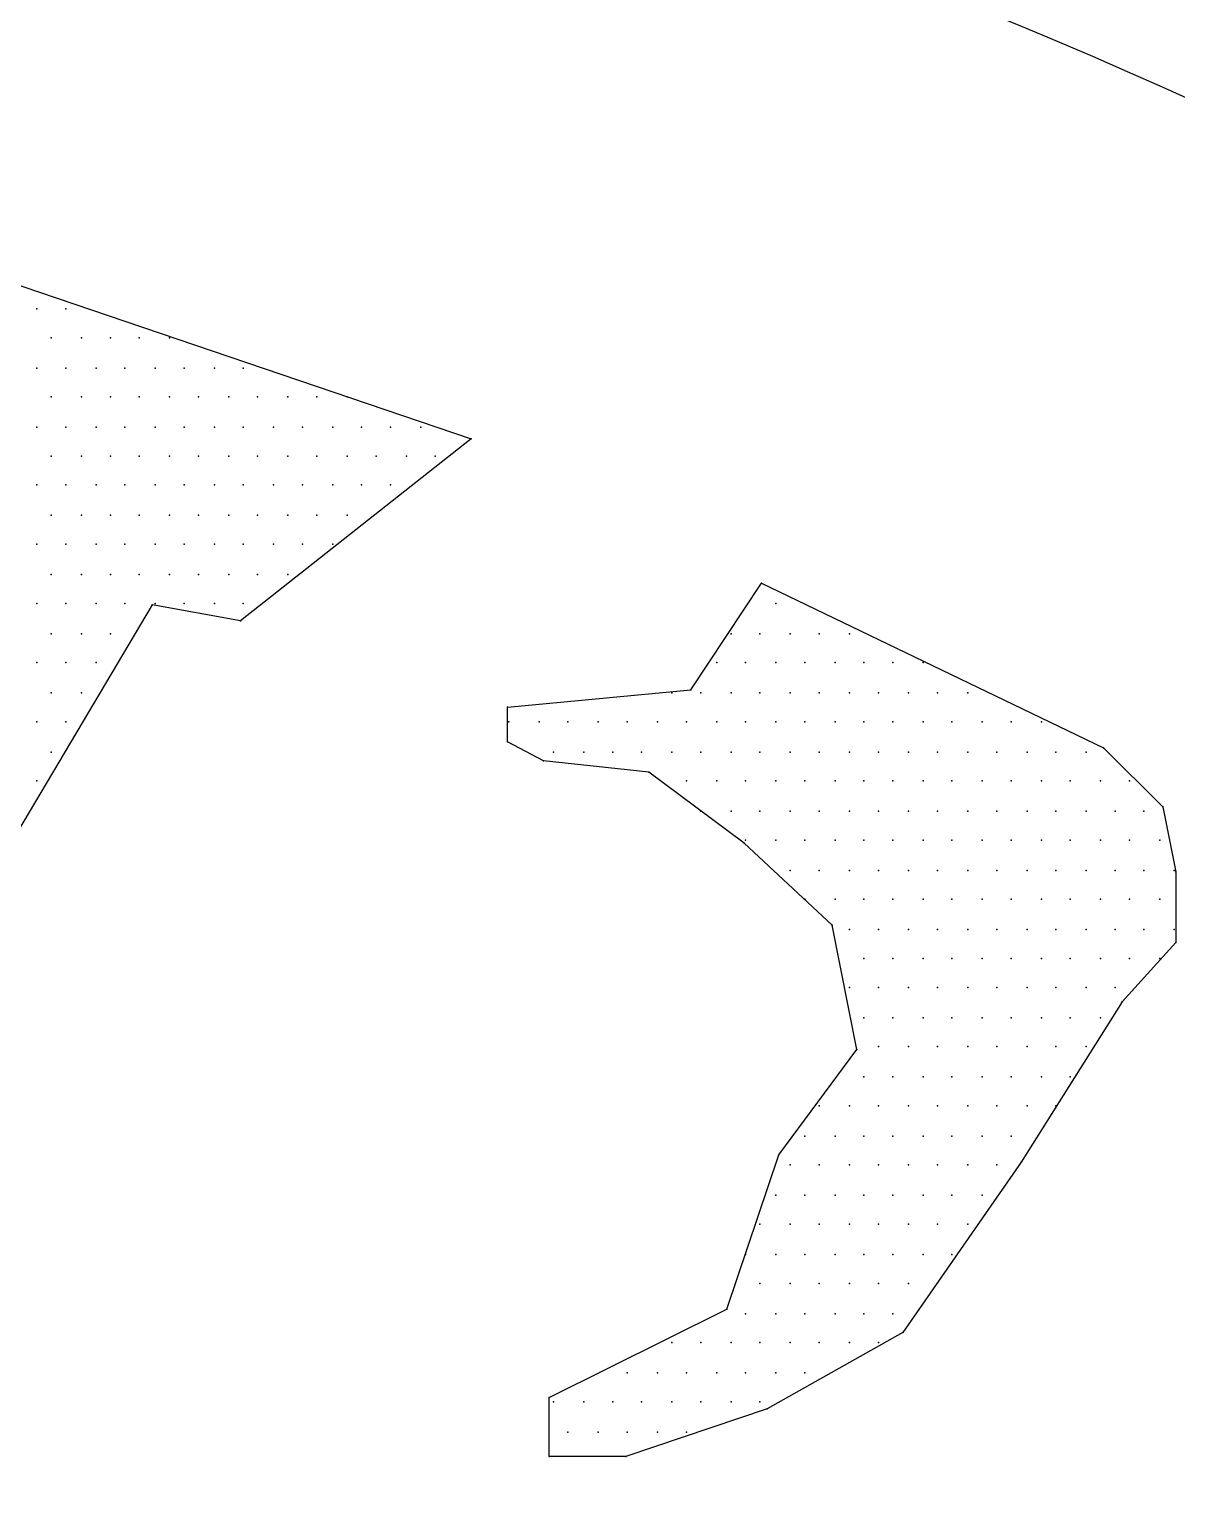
# Model space of a CAD drawing. Extents: x 180421 to 181317, y 668879 to 669680.
# Drawn here: x 180618.81 to 180623, y 669623.43 to 669628.84 of the extents above; entities that cross this region are included whole.
import ezdxf

# ---------------------------------------------------------------- set-up
doc = ezdxf.new("R2010")
doc.units = 0
doc.header["$LTSCALE"] = 2.5
doc.header["$MEASUREMENT"] = 0
doc.layers.add('KOTERET', color=1, linetype='CONTINUOUS')

msp = doc.modelspace()

# ---------------------------------------------------------------- linework, layer by layer
at = {"layer": 'KOTERET', "color": 1, "linetype": 'Continuous'}
for points in [[(180622.0816, 669630.2263, 0.06433), (180609.3401, 669633.7416, 0.055067), (180598.0185, 669634.0794, 0.081051), (180584.6436, 669631.3295, 0.05642), (180576.1722, 669626.9486, 0.170965), (180569.6589, 669619.3533, 0.076819), (180568.6666, 669614.8616, 0.118306), (180570.2554, 669608.0158, 0.129737), (180575.3329, 669602.2468, 0.070189), (180585.2717, 669597.0109, 0.047922), (180592.7245, 669595.116, 0.049022), (180603.3916, 669594.3507, 0.072792), (180618.9939, 669597.0531, 0.1248), (180629.2441, 669602.6585, 0.103709), (180634.8759, 669610.6232, 0.036886), (180635.2876, 669612.3703, 0.106536), (180635.0026, 669617.4954, 0.106243), (180629.9355, 669625.2332, 0.106919), (180622.0816, 669630.2263)], [(180592.9145, 669596.2614, 0.049045), (180603.36, 669595.5119, 0.072972), (180618.6666, 669598.1721, 0.125195), (180628.4524, 669603.5083, 0.103069), (180633.7886, 669611.0297, 0.035565), (180634.1422, 669612.5551, 0.105225), (180633.8994, 669617.1365, 0.105504), (180629.1227, 669624.4098, 0.107235), (180621.6594, 669629.1496, 0.064474), (180609.1765, 669632.591, 0.055181), (180598.0871, 669632.9235, 0.081162), (180585.0606, 669630.2474, 0.05669), (180576.7844, 669625.9616, 0.171614), (180570.7409, 669618.9363, 0.076301), (180569.8278, 669614.8194, 0.117637), (180571.2952, 669608.5384, 0.130118), (180575.998, 669603.2022, 0.070334), (180585.6676, 669598.1034, 0.047983), (180592.9145, 669596.2614)]]:
    msp.add_lwpolyline(points, format="xyb", dxfattribs=at)
at = {"layer": 'KOTERET', "color": 2, "linetype": 'Continuous'}
for points in [[(180618.4027, 669628.0253), (180620.4243, 669627.3392)], [(180618.8355, 669627.8142), (180618.8355, 669627.8142)], [(180618.9411, 669627.8142), (180618.9411, 669627.8142)], [(180618.8883, 669627.7087), (180618.8883, 669627.7087)], [(180618.9992, 669627.7087), (180618.9992, 669627.7087)], [(180619.1047, 669627.7087), (180619.1047, 669627.7087)], [(180619.2103, 669627.7087), (180619.2103, 669627.7087)], [(180619.3211, 669627.7087), (180619.3211, 669627.7087)], [(180618.8355, 669627.5978), (180618.8355, 669627.5978)], [(180618.9411, 669627.5978), (180618.9411, 669627.5978)], [(180619.052, 669627.5978), (180619.052, 669627.5978)], [(180619.1575, 669627.5978), (180619.1575, 669627.5978)], [(180619.2684, 669627.5978), (180619.2684, 669627.5978)], [(180619.3739, 669627.5978), (180619.3739, 669627.5978)], [(180619.4848, 669627.5978), (180619.4848, 669627.5978)], [(180619.5903, 669627.5978), (180619.5903, 669627.5978)], [(180618.8883, 669627.4922), (180618.8883, 669627.4922)], [(180618.9992, 669627.4922), (180618.9992, 669627.4922)], [(180619.1047, 669627.4922), (180619.1047, 669627.4922)], [(180619.2103, 669627.4922), (180619.2103, 669627.4922)], [(180619.3211, 669627.4922), (180619.3211, 669627.4922)], [(180619.4267, 669627.4922), (180619.4267, 669627.4922)], [(180619.5375, 669627.4922), (180619.5375, 669627.4922)], [(180619.6431, 669627.4922), (180619.6431, 669627.4922)], [(180619.7539, 669627.4922), (180619.7539, 669627.4922)], [(180619.8595, 669627.4922), (180619.8595, 669627.4922)], [(180619.9704, 669627.4922), (180619.9704, 669627.4922)], [(180618.8355, 669627.3814), (180618.8355, 669627.3814)], [(180618.9411, 669627.3814), (180618.9411, 669627.3814)], [(180619.052, 669627.3814), (180619.052, 669627.3814)], [(180619.1575, 669627.3814), (180619.1575, 669627.3814)], [(180619.2684, 669627.3814), (180619.2684, 669627.3814)], [(180619.3739, 669627.3814), (180619.3739, 669627.3814)], [(180619.4848, 669627.3814), (180619.4848, 669627.3814)], [(180619.5903, 669627.3814), (180619.5903, 669627.3814)], [(180619.7012, 669627.3814), (180619.7012, 669627.3814)], [(180619.8067, 669627.3814), (180619.8067, 669627.3814)], [(180619.9176, 669627.3814), (180619.9176, 669627.3814)], [(180620.0231, 669627.3814), (180620.0231, 669627.3814)], [(180620.1287, 669627.3814), (180620.1287, 669627.3814)], [(180620.2395, 669627.3814), (180620.2395, 669627.3814)], [(180620.4243, 669627.3392), (180619.5798, 669626.6741)], [(180618.8883, 669627.2758), (180618.8883, 669627.2758)], [(180618.9992, 669627.2758), (180618.9992, 669627.2758)], [(180619.1047, 669627.2758), (180619.1047, 669627.2758)], [(180619.2103, 669627.2758), (180619.2103, 669627.2758)], [(180619.3211, 669627.2758), (180619.3211, 669627.2758)], [(180619.4267, 669627.2758), (180619.4267, 669627.2758)], [(180619.5375, 669627.2758), (180619.5375, 669627.2758)], [(180619.6431, 669627.2758), (180619.6431, 669627.2758)], [(180619.7539, 669627.2758), (180619.7539, 669627.2758)], [(180619.8595, 669627.2758), (180619.8595, 669627.2758)], [(180619.9704, 669627.2758), (180619.9704, 669627.2758)], [(180620.0759, 669627.2758), (180620.0759, 669627.2758)], [(180620.1868, 669627.2758), (180620.1868, 669627.2758)], [(180620.2923, 669627.2758), (180620.2923, 669627.2758)], [(180618.8355, 669627.1703), (180618.8355, 669627.1703)], [(180618.9411, 669627.1703), (180618.9411, 669627.1703)], [(180619.052, 669627.1703), (180619.052, 669627.1703)], [(180619.1575, 669627.1703), (180619.1575, 669627.1703)], [(180619.2684, 669627.1703), (180619.2684, 669627.1703)], [(180619.3739, 669627.1703), (180619.3739, 669627.1703)], [(180619.4848, 669627.1703), (180619.4848, 669627.1703)], [(180619.5903, 669627.1703), (180619.5903, 669627.1703)], [(180619.7012, 669627.1703), (180619.7012, 669627.1703)], [(180619.8067, 669627.1703), (180619.8067, 669627.1703)], [(180619.9176, 669627.1703), (180619.9176, 669627.1703)], [(180620.0231, 669627.1703), (180620.0231, 669627.1703)], [(180620.1287, 669627.1703), (180620.1287, 669627.1703)], [(180618.8883, 669627.0594), (180618.8883, 669627.0594)], [(180618.9992, 669627.0594), (180618.9992, 669627.0594)], [(180619.1047, 669627.0594), (180619.1047, 669627.0594)], [(180619.2103, 669627.0594), (180619.2103, 669627.0594)], [(180619.3211, 669627.0594), (180619.3211, 669627.0594)], [(180619.4267, 669627.0594), (180619.4267, 669627.0594)], [(180619.5375, 669627.0594), (180619.5375, 669627.0594)], [(180619.6431, 669627.0594), (180619.6431, 669627.0594)], [(180619.7539, 669627.0594), (180619.7539, 669627.0594)], [(180619.8595, 669627.0594), (180619.8595, 669627.0594)], [(180619.9704, 669627.0594), (180619.9704, 669627.0594)], [(180618.8355, 669626.9539), (180618.8355, 669626.9539)], [(180618.9411, 669626.9539), (180618.9411, 669626.9539)], [(180619.052, 669626.9539), (180619.052, 669626.9539)], [(180619.1575, 669626.9539), (180619.1575, 669626.9539)], [(180619.2684, 669626.9539), (180619.2684, 669626.9539)], [(180619.3739, 669626.9539), (180619.3739, 669626.9539)], [(180619.4848, 669626.9539), (180619.4848, 669626.9539)], [(180619.5903, 669626.9539), (180619.5903, 669626.9539)], [(180619.7012, 669626.9539), (180619.7012, 669626.9539)], [(180619.8067, 669626.9539), (180619.8067, 669626.9539)], [(180619.9176, 669626.9539), (180619.9176, 669626.9539)], [(180618.8883, 669626.843), (180618.8883, 669626.843)], [(180618.9992, 669626.843), (180618.9992, 669626.843)], [(180619.1047, 669626.843), (180619.1047, 669626.843)], [(180619.2103, 669626.843), (180619.2103, 669626.843)], [(180619.3211, 669626.843), (180619.3211, 669626.843)], [(180619.4267, 669626.843), (180619.4267, 669626.843)], [(180619.5375, 669626.843), (180619.5375, 669626.843)], [(180619.6431, 669626.843), (180619.6431, 669626.843)], [(180619.7539, 669626.843), (180619.7539, 669626.843)], [(180621.2266, 669626.4208), (180621.4852, 669626.8114)], [(180621.4852, 669626.8114), (180622.7361, 669626.2097)], [(180619.2578, 669626.7322), (180618.5083, 669625.4707)], [(180618.8355, 669626.7375), (180618.8355, 669626.7375)], [(180618.9411, 669626.7375), (180618.9411, 669626.7375)], [(180619.052, 669626.7375), (180619.052, 669626.7375)], [(180619.1575, 669626.7375), (180619.1575, 669626.7375)], [(180619.5798, 669626.6741), (180619.2578, 669626.7322)], [(180619.2684, 669626.7375), (180619.2684, 669626.7375)], [(180619.3739, 669626.7375), (180619.3739, 669626.7375)], [(180619.4848, 669626.7375), (180619.4848, 669626.7375)], [(180619.5903, 669626.7375), (180619.5903, 669626.7375)], [(180621.538, 669626.7375), (180621.538, 669626.7375)], [(180618.8883, 669626.6266), (180618.8883, 669626.6266)], [(180618.9992, 669626.6266), (180618.9992, 669626.6266)], [(180619.1047, 669626.6266), (180619.1047, 669626.6266)], [(180621.3743, 669626.6266), (180621.3743, 669626.6266)], [(180621.4799, 669626.6266), (180621.4799, 669626.6266)], [(180621.5907, 669626.6266), (180621.5907, 669626.6266)], [(180621.6963, 669626.6266), (180621.6963, 669626.6266)], [(180621.8072, 669626.6266), (180621.8072, 669626.6266)], [(180618.8355, 669626.5211), (180618.8355, 669626.5211)], [(180618.9411, 669626.5211), (180618.9411, 669626.5211)], [(180619.052, 669626.5211), (180619.052, 669626.5211)], [(180621.3216, 669626.5211), (180621.3216, 669626.5211)], [(180621.4271, 669626.5211), (180621.4271, 669626.5211)], [(180621.538, 669626.5211), (180621.538, 669626.5211)], [(180621.6435, 669626.5211), (180621.6435, 669626.5211)], [(180621.7544, 669626.5211), (180621.7544, 669626.5211)], [(180621.8599, 669626.5211), (180621.8599, 669626.5211)], [(180621.9655, 669626.5211), (180621.9655, 669626.5211)], [(180622.0763, 669626.5211), (180622.0763, 669626.5211)], [(180618.8883, 669626.4102), (180618.8883, 669626.4102)], [(180618.9992, 669626.4102), (180618.9992, 669626.4102)], [(180620.5562, 669626.3574), (180621.2266, 669626.4208)], [(180621.1579, 669626.4102), (180621.1579, 669626.4102)], [(180621.2635, 669626.4102), (180621.2635, 669626.4102)], [(180621.3743, 669626.4102), (180621.3743, 669626.4102)], [(180621.4799, 669626.4102), (180621.4799, 669626.4102)], [(180621.5907, 669626.4102), (180621.5907, 669626.4102)], [(180621.6963, 669626.4102), (180621.6963, 669626.4102)], [(180621.8072, 669626.4102), (180621.8072, 669626.4102)], [(180621.9127, 669626.4102), (180621.9127, 669626.4102)], [(180622.0236, 669626.4102), (180622.0236, 669626.4102)], [(180622.1291, 669626.4102), (180622.1291, 669626.4102)], [(180622.24, 669626.4102), (180622.24, 669626.4102)], [(180620.5562, 669626.2308), (180620.5562, 669626.3574)], [(180618.8355, 669626.3047), (180618.8355, 669626.3047)], [(180618.9411, 669626.3047), (180618.9411, 669626.3047)], [(180620.5615, 669626.3047), (180620.5615, 669626.3047)], [(180620.6723, 669626.3047), (180620.6723, 669626.3047)], [(180620.7779, 669626.3047), (180620.7779, 669626.3047)], [(180620.8888, 669626.3047), (180620.8888, 669626.3047)], [(180620.9943, 669626.3047), (180620.9943, 669626.3047)], [(180621.1052, 669626.3047), (180621.1052, 669626.3047)], [(180621.2107, 669626.3047), (180621.2107, 669626.3047)], [(180621.3216, 669626.3047), (180621.3216, 669626.3047)], [(180621.4271, 669626.3047), (180621.4271, 669626.3047)], [(180621.538, 669626.3047), (180621.538, 669626.3047)], [(180621.6435, 669626.3047), (180621.6435, 669626.3047)], [(180621.7544, 669626.3047), (180621.7544, 669626.3047)], [(180621.8599, 669626.3047), (180621.8599, 669626.3047)], [(180621.9655, 669626.3047), (180621.9655, 669626.3047)], [(180622.0763, 669626.3047), (180622.0763, 669626.3047)], [(180622.1819, 669626.3047), (180622.1819, 669626.3047)], [(180622.2927, 669626.3047), (180622.2927, 669626.3047)], [(180622.3983, 669626.3047), (180622.3983, 669626.3047)], [(180622.5091, 669626.3047), (180622.5091, 669626.3047)], [(180618.8883, 669626.1938), (180618.8883, 669626.1938)], [(180620.6882, 669626.1622), (180620.5562, 669626.2308)], [(180620.7251, 669626.1938), (180620.7251, 669626.1938)], [(180620.836, 669626.1938), (180620.836, 669626.1938)], [(180620.9415, 669626.1938), (180620.9415, 669626.1938)], [(180621.0471, 669626.1938), (180621.0471, 669626.1938)], [(180621.1579, 669626.1938), (180621.1579, 669626.1938)], [(180621.2635, 669626.1938), (180621.2635, 669626.1938)], [(180621.3743, 669626.1938), (180621.3743, 669626.1938)], [(180621.4799, 669626.1938), (180621.4799, 669626.1938)], [(180621.5907, 669626.1938), (180621.5907, 669626.1938)], [(180621.6963, 669626.1938), (180621.6963, 669626.1938)], [(180621.8072, 669626.1938), (180621.8072, 669626.1938)], [(180621.9127, 669626.1938), (180621.9127, 669626.1938)], [(180622.0236, 669626.1938), (180622.0236, 669626.1938)], [(180622.1291, 669626.1938), (180622.1291, 669626.1938)], [(180622.24, 669626.1938), (180622.24, 669626.1938)], [(180622.3455, 669626.1938), (180622.3455, 669626.1938)], [(180622.4564, 669626.1938), (180622.4564, 669626.1938)], [(180622.5619, 669626.1938), (180622.5619, 669626.1938)], [(180622.6728, 669626.1938), (180622.6728, 669626.1938)], [(180622.7361, 669626.2097), (180622.9525, 669625.9933)], [(180621.0735, 669626.1199), (180620.6882, 669626.1622)], [(180618.8355, 669626.0883), (180618.8355, 669626.0883)], [(180621.4218, 669625.8613), (180621.0735, 669626.1199)], [(180621.2107, 669626.0883), (180621.2107, 669626.0883)], [(180621.3216, 669626.0883), (180621.3216, 669626.0883)], [(180621.4271, 669626.0883), (180621.4271, 669626.0883)], [(180621.538, 669626.0883), (180621.538, 669626.0883)], [(180621.6435, 669626.0883), (180621.6435, 669626.0883)], [(180621.7544, 669626.0883), (180621.7544, 669626.0883)], [(180621.8599, 669626.0883), (180621.8599, 669626.0883)], [(180621.9655, 669626.0883), (180621.9655, 669626.0883)], [(180622.0763, 669626.0883), (180622.0763, 669626.0883)], [(180622.1819, 669626.0883), (180622.1819, 669626.0883)], [(180622.2927, 669626.0883), (180622.2927, 669626.0883)], [(180622.3983, 669626.0883), (180622.3983, 669626.0883)], [(180622.5091, 669626.0883), (180622.5091, 669626.0883)], [(180622.6147, 669626.0883), (180622.6147, 669626.0883)], [(180622.7256, 669626.0883), (180622.7256, 669626.0883)], [(180622.8311, 669626.0883), (180622.8311, 669626.0883)], [(180621.2635, 669625.9774), (180621.2635, 669625.9774)], [(180621.3743, 669625.9774), (180621.3743, 669625.9774)], [(180621.4799, 669625.9774), (180621.4799, 669625.9774)], [(180621.5907, 669625.9774), (180621.5907, 669625.9774)], [(180621.6963, 669625.9774), (180621.6963, 669625.9774)], [(180621.8072, 669625.9774), (180621.8072, 669625.9774)], [(180621.9127, 669625.9774), (180621.9127, 669625.9774)], [(180622.0236, 669625.9774), (180622.0236, 669625.9774)], [(180622.1291, 669625.9774), (180622.1291, 669625.9774)], [(180622.24, 669625.9774), (180622.24, 669625.9774)], [(180622.3455, 669625.9774), (180622.3455, 669625.9774)], [(180622.4564, 669625.9774), (180622.4564, 669625.9774)], [(180622.5619, 669625.9774), (180622.5619, 669625.9774)], [(180622.6728, 669625.9774), (180622.6728, 669625.9774)], [(180622.7783, 669625.9774), (180622.7783, 669625.9774)], [(180622.8839, 669625.9774), (180622.8839, 669625.9774)], [(180622.9525, 669625.9933), (180623, 669625.7557)], [(180621.4271, 669625.8719), (180621.4271, 669625.8719)], [(180621.538, 669625.8719), (180621.538, 669625.8719)], [(180621.6435, 669625.8719), (180621.6435, 669625.8719)], [(180621.7544, 669625.8719), (180621.7544, 669625.8719)], [(180621.8599, 669625.8719), (180621.8599, 669625.8719)], [(180621.9655, 669625.8719), (180621.9655, 669625.8719)], [(180622.0763, 669625.8719), (180622.0763, 669625.8719)], [(180622.1819, 669625.8719), (180622.1819, 669625.8719)], [(180622.2927, 669625.8719), (180622.2927, 669625.8719)], [(180622.3983, 669625.8719), (180622.3983, 669625.8719)], [(180622.5091, 669625.8719), (180622.5091, 669625.8719)], [(180622.6147, 669625.8719), (180622.6147, 669625.8719)], [(180622.7256, 669625.8719), (180622.7256, 669625.8719)], [(180622.8311, 669625.8719), (180622.8311, 669625.8719)], [(180622.942, 669625.8719), (180622.942, 669625.8719)], [(180621.7438, 669625.5604), (180621.4218, 669625.8613)], [(180621.5907, 669625.761), (180621.5907, 669625.761)], [(180621.6963, 669625.761), (180621.6963, 669625.761)], [(180621.8072, 669625.761), (180621.8072, 669625.761)], [(180621.9127, 669625.761), (180621.9127, 669625.761)], [(180622.0236, 669625.761), (180622.0236, 669625.761)], [(180622.1291, 669625.761), (180622.1291, 669625.761)], [(180622.24, 669625.761), (180622.24, 669625.761)], [(180622.3455, 669625.761), (180622.3455, 669625.761)], [(180622.4564, 669625.761), (180622.4564, 669625.761)], [(180622.5619, 669625.761), (180622.5619, 669625.761)], [(180622.6728, 669625.761), (180622.6728, 669625.761)], [(180622.7783, 669625.761), (180622.7783, 669625.761)], [(180622.8839, 669625.761), (180622.8839, 669625.761)], [(180622.9947, 669625.761), (180622.9947, 669625.761)], [(180623, 669625.7557), (180623, 669625.4971)], [(180621.6435, 669625.6554), (180621.6435, 669625.6554)], [(180621.7544, 669625.6554), (180621.7544, 669625.6554)], [(180621.8599, 669625.6554), (180621.8599, 669625.6554)], [(180621.9655, 669625.6554), (180621.9655, 669625.6554)], [(180622.0763, 669625.6554), (180622.0763, 669625.6554)], [(180622.1819, 669625.6554), (180622.1819, 669625.6554)], [(180622.2927, 669625.6554), (180622.2927, 669625.6554)], [(180622.3983, 669625.6554), (180622.3983, 669625.6554)], [(180622.5091, 669625.6554), (180622.5091, 669625.6554)], [(180622.6147, 669625.6554), (180622.6147, 669625.6554)], [(180622.7256, 669625.6554), (180622.7256, 669625.6554)], [(180622.8311, 669625.6554), (180622.8311, 669625.6554)], [(180622.942, 669625.6554), (180622.942, 669625.6554)], [(180621.8335, 669625.1065), (180621.7438, 669625.5604)], [(180621.8072, 669625.5446), (180621.8072, 669625.5446)], [(180621.9127, 669625.5446), (180621.9127, 669625.5446)], [(180622.0236, 669625.5446), (180622.0236, 669625.5446)], [(180622.1291, 669625.5446), (180622.1291, 669625.5446)], [(180622.24, 669625.5446), (180622.24, 669625.5446)], [(180622.3455, 669625.5446), (180622.3455, 669625.5446)], [(180622.4564, 669625.5446), (180622.4564, 669625.5446)], [(180622.5619, 669625.5446), (180622.5619, 669625.5446)], [(180622.6728, 669625.5446), (180622.6728, 669625.5446)], [(180622.7783, 669625.5446), (180622.7783, 669625.5446)], [(180622.8839, 669625.5446), (180622.8839, 669625.5446)], [(180622.9947, 669625.5446), (180622.9947, 669625.5446)], [(180623, 669625.4971), (180622.8047, 669625.2807)], [(180621.8599, 669625.439), (180621.8599, 669625.439)], [(180621.9655, 669625.439), (180621.9655, 669625.439)], [(180622.0763, 669625.439), (180622.0763, 669625.439)], [(180622.1819, 669625.439), (180622.1819, 669625.439)], [(180622.2927, 669625.439), (180622.2927, 669625.439)], [(180622.3983, 669625.439), (180622.3983, 669625.439)], [(180622.5091, 669625.439), (180622.5091, 669625.439)], [(180622.6147, 669625.439), (180622.6147, 669625.439)], [(180622.7256, 669625.439), (180622.7256, 669625.439)], [(180622.8311, 669625.439), (180622.8311, 669625.439)], [(180622.942, 669625.439), (180622.942, 669625.439)], [(180621.8072, 669625.3335), (180621.8072, 669625.3335)], [(180621.9127, 669625.3335), (180621.9127, 669625.3335)], [(180622.0236, 669625.3335), (180622.0236, 669625.3335)], [(180622.1291, 669625.3335), (180622.1291, 669625.3335)], [(180622.24, 669625.3335), (180622.24, 669625.3335)], [(180622.3455, 669625.3335), (180622.3455, 669625.3335)], [(180622.4564, 669625.3335), (180622.4564, 669625.3335)], [(180622.5619, 669625.3335), (180622.5619, 669625.3335)], [(180622.6728, 669625.3335), (180622.6728, 669625.3335)], [(180622.7783, 669625.3335), (180622.7783, 669625.3335)], [(180622.8047, 669625.2807), (180622.4353, 669624.6948)], [(180621.8599, 669625.2226), (180621.8599, 669625.2226)], [(180621.9655, 669625.2226), (180621.9655, 669625.2226)], [(180622.0763, 669625.2226), (180622.0763, 669625.2226)], [(180622.1819, 669625.2226), (180622.1819, 669625.2226)], [(180622.2927, 669625.2226), (180622.2927, 669625.2226)], [(180622.3983, 669625.2226), (180622.3983, 669625.2226)], [(180622.5091, 669625.2226), (180622.5091, 669625.2226)], [(180622.6147, 669625.2226), (180622.6147, 669625.2226)], [(180622.7256, 669625.2226), (180622.7256, 669625.2226)], [(180621.9127, 669625.1171), (180621.9127, 669625.1171)], [(180622.0236, 669625.1171), (180622.0236, 669625.1171)], [(180622.1291, 669625.1171), (180622.1291, 669625.1171)], [(180622.24, 669625.1171), (180622.24, 669625.1171)], [(180622.3455, 669625.1171), (180622.3455, 669625.1171)], [(180622.4564, 669625.1171), (180622.4564, 669625.1171)], [(180622.5619, 669625.1171), (180622.5619, 669625.1171)], [(180622.6728, 669625.1171), (180622.6728, 669625.1171)], [(180621.5485, 669624.7212), (180621.8335, 669625.1065)], [(180621.8599, 669625.0062), (180621.8599, 669625.0062)], [(180621.9655, 669625.0062), (180621.9655, 669625.0062)], [(180622.0763, 669625.0062), (180622.0763, 669625.0062)], [(180622.1819, 669625.0062), (180622.1819, 669625.0062)], [(180622.2927, 669625.0062), (180622.2927, 669625.0062)], [(180622.3983, 669625.0062), (180622.3983, 669625.0062)], [(180622.5091, 669625.0062), (180622.5091, 669625.0062)], [(180622.6147, 669625.0062), (180622.6147, 669625.0062)], [(180621.6963, 669624.9007), (180621.6963, 669624.9007)], [(180621.8072, 669624.9007), (180621.8072, 669624.9007)], [(180621.9127, 669624.9007), (180621.9127, 669624.9007)], [(180622.0236, 669624.9007), (180622.0236, 669624.9007)], [(180622.1291, 669624.9007), (180622.1291, 669624.9007)], [(180622.24, 669624.9007), (180622.24, 669624.9007)], [(180622.3455, 669624.9007), (180622.3455, 669624.9007)], [(180622.4564, 669624.9007), (180622.4564, 669624.9007)], [(180622.5619, 669624.9007), (180622.5619, 669624.9007)], [(180621.6435, 669624.7898), (180621.6435, 669624.7898)], [(180621.7544, 669624.7898), (180621.7544, 669624.7898)], [(180621.8599, 669624.7898), (180621.8599, 669624.7898)], [(180621.9655, 669624.7898), (180621.9655, 669624.7898)], [(180622.0763, 669624.7898), (180622.0763, 669624.7898)], [(180622.1819, 669624.7898), (180622.1819, 669624.7898)], [(180622.2927, 669624.7898), (180622.2927, 669624.7898)], [(180622.3983, 669624.7898), (180622.3983, 669624.7898)], [(180621.3585, 669624.1565), (180621.5485, 669624.7212)], [(180621.5907, 669624.6843), (180621.5907, 669624.6843)], [(180621.6963, 669624.6843), (180621.6963, 669624.6843)], [(180621.8072, 669624.6843), (180621.8072, 669624.6843)], [(180621.9127, 669624.6843), (180621.9127, 669624.6843)], [(180622.4353, 669624.6948), (180622.0024, 669624.072)], [(180622.0236, 669624.6843), (180622.0236, 669624.6843)], [(180622.1291, 669624.6843), (180622.1291, 669624.6843)], [(180622.24, 669624.6843), (180622.24, 669624.6843)], [(180622.3455, 669624.6843), (180622.3455, 669624.6843)], [(180621.538, 669624.5734), (180621.538, 669624.5734)], [(180621.6435, 669624.5734), (180621.6435, 669624.5734)], [(180621.7544, 669624.5734), (180621.7544, 669624.5734)], [(180621.8599, 669624.5734), (180621.8599, 669624.5734)], [(180621.9655, 669624.5734), (180621.9655, 669624.5734)], [(180622.0763, 669624.5734), (180622.0763, 669624.5734)], [(180622.1819, 669624.5734), (180622.1819, 669624.5734)], [(180622.2927, 669624.5734), (180622.2927, 669624.5734)], [(180621.4799, 669624.4679), (180621.4799, 669624.4679)], [(180621.5907, 669624.4679), (180621.5907, 669624.4679)], [(180621.6963, 669624.4679), (180621.6963, 669624.4679)], [(180621.8072, 669624.4679), (180621.8072, 669624.4679)], [(180621.9127, 669624.4679), (180621.9127, 669624.4679)], [(180622.0236, 669624.4679), (180622.0236, 669624.4679)], [(180622.1291, 669624.4679), (180622.1291, 669624.4679)], [(180622.24, 669624.4679), (180622.24, 669624.4679)], [(180621.4271, 669624.357), (180621.4271, 669624.357)], [(180621.538, 669624.357), (180621.538, 669624.357)], [(180621.6435, 669624.357), (180621.6435, 669624.357)], [(180621.7544, 669624.357), (180621.7544, 669624.357)], [(180621.8599, 669624.357), (180621.8599, 669624.357)], [(180621.9655, 669624.357), (180621.9655, 669624.357)], [(180622.0763, 669624.357), (180622.0763, 669624.357)], [(180622.1819, 669624.357), (180622.1819, 669624.357)], [(180621.4799, 669624.2515), (180621.4799, 669624.2515)], [(180621.5907, 669624.2515), (180621.5907, 669624.2515)], [(180621.6963, 669624.2515), (180621.6963, 669624.2515)], [(180621.8072, 669624.2515), (180621.8072, 669624.2515)], [(180621.9127, 669624.2515), (180621.9127, 669624.2515)], [(180622.0236, 669624.2515), (180622.0236, 669624.2515)], [(180620.7093, 669623.8345), (180621.3585, 669624.1565)], [(180621.4271, 669624.1406), (180621.4271, 669624.1406)], [(180621.538, 669624.1406), (180621.538, 669624.1406)], [(180621.6435, 669624.1406), (180621.6435, 669624.1406)], [(180621.7544, 669624.1406), (180621.7544, 669624.1406)], [(180621.8599, 669624.1406), (180621.8599, 669624.1406)], [(180621.9655, 669624.1406), (180621.9655, 669624.1406)], [(180621.1579, 669624.0351), (180621.1579, 669624.0351)], [(180621.2635, 669624.0351), (180621.2635, 669624.0351)], [(180621.3743, 669624.0351), (180621.3743, 669624.0351)], [(180621.4799, 669624.0351), (180621.4799, 669624.0351)], [(180622.0024, 669624.072), (180621.5063, 669623.7923)], [(180621.5907, 669624.0351), (180621.5907, 669624.0351)], [(180621.6963, 669624.0351), (180621.6963, 669624.0351)], [(180621.8072, 669624.0351), (180621.8072, 669624.0351)], [(180621.9127, 669624.0351), (180621.9127, 669624.0351)], [(180620.9943, 669623.9242), (180620.9943, 669623.9242)], [(180621.1052, 669623.9242), (180621.1052, 669623.9242)], [(180621.2107, 669623.9242), (180621.2107, 669623.9242)], [(180621.3216, 669623.9242), (180621.3216, 669623.9242)], [(180621.4271, 669623.9242), (180621.4271, 669623.9242)], [(180621.538, 669623.9242), (180621.538, 669623.9242)], [(180621.6435, 669623.9242), (180621.6435, 669623.9242)], [(180620.7093, 669623.6181), (180620.7093, 669623.8345)], [(180620.7251, 669623.8186), (180620.7251, 669623.8186)], [(180620.836, 669623.8186), (180620.836, 669623.8186)], [(180620.9415, 669623.8186), (180620.9415, 669623.8186)], [(180621.0471, 669623.8186), (180621.0471, 669623.8186)], [(180621.1579, 669623.8186), (180621.1579, 669623.8186)], [(180621.2635, 669623.8186), (180621.2635, 669623.8186)], [(180621.3743, 669623.8186), (180621.3743, 669623.8186)], [(180621.4799, 669623.8186), (180621.4799, 669623.8186)], [(180621.5063, 669623.7923), (180620.989, 669623.6181)], [(180620.7779, 669623.7078), (180620.7779, 669623.7078)], [(180620.8888, 669623.7078), (180620.8888, 669623.7078)], [(180620.9943, 669623.7078), (180620.9943, 669623.7078)], [(180621.1052, 669623.7078), (180621.1052, 669623.7078)], [(180621.2107, 669623.7078), (180621.2107, 669623.7078)], [(180620.989, 669623.6181), (180620.7093, 669623.6181)]]:
    msp.add_lwpolyline(points, dxfattribs=at)
at = {"layer": 'KOTERET', "color": 1}
for p in [(180618.8355, 669627.8142), (180618.8355, 669627.8142), (180618.9411, 669627.8142), (180618.9411, 669627.8142), (180618.8883, 669627.7087), (180618.8883, 669627.7087), (180618.9992, 669627.7087), (180618.9992, 669627.7087), (180619.1047, 669627.7087), (180619.1047, 669627.7087), (180619.2103, 669627.7087), (180619.2103, 669627.7087), (180619.3211, 669627.7087), (180619.3211, 669627.7087), (180618.8355, 669627.5978), (180618.8355, 669627.5978), (180618.9411, 669627.5978), (180618.9411, 669627.5978), (180619.052, 669627.5978), (180619.052, 669627.5978), (180619.1575, 669627.5978), (180619.1575, 669627.5978), (180619.2684, 669627.5978), (180619.2684, 669627.5978), (180619.3739, 669627.5978), (180619.3739, 669627.5978), (180619.4848, 669627.5978), (180619.4848, 669627.5978), (180619.5903, 669627.5978), (180619.5903, 669627.5978), (180618.8883, 669627.4922), (180618.8883, 669627.4922), (180618.9992, 669627.4922), (180618.9992, 669627.4922), (180619.1047, 669627.4922), (180619.1047, 669627.4922), (180619.2103, 669627.4922), (180619.2103, 669627.4922), (180619.3211, 669627.4922), (180619.3211, 669627.4922), (180619.4267, 669627.4922), (180619.4267, 669627.4922), (180619.5375, 669627.4922), (180619.5375, 669627.4922), (180619.6431, 669627.4922), (180619.6431, 669627.4922), (180619.7539, 669627.4922), (180619.7539, 669627.4922), (180619.8595, 669627.4922), (180619.8595, 669627.4922), (180619.9704, 669627.4922), (180619.9704, 669627.4922), (180618.8355, 669627.3814), (180618.8355, 669627.3814), (180618.9411, 669627.3814), (180618.9411, 669627.3814), (180619.052, 669627.3814), (180619.052, 669627.3814), (180619.1575, 669627.3814), (180619.1575, 669627.3814), (180619.2684, 669627.3814), (180619.2684, 669627.3814), (180619.3739, 669627.3814), (180619.3739, 669627.3814), (180619.4848, 669627.3814), (180619.4848, 669627.3814), (180619.5903, 669627.3814), (180619.5903, 669627.3814), (180619.7012, 669627.3814), (180619.7012, 669627.3814), (180619.8067, 669627.3814), (180619.8067, 669627.3814), (180619.9176, 669627.3814), (180619.9176, 669627.3814), (180620.0231, 669627.3814), (180620.0231, 669627.3814), (180620.1287, 669627.3814), (180620.1287, 669627.3814), (180620.2395, 669627.3814), (180620.2395, 669627.3814), (180620.4243, 669627.3392), (180620.4243, 669627.3392), (180618.8883, 669627.2758), (180618.8883, 669627.2758), (180618.9992, 669627.2758), (180618.9992, 669627.2758), (180619.1047, 669627.2758), (180619.1047, 669627.2758), (180619.2103, 669627.2758), (180619.2103, 669627.2758), (180619.3211, 669627.2758), (180619.3211, 669627.2758), (180619.4267, 669627.2758), (180619.4267, 669627.2758), (180619.5375, 669627.2758), (180619.5375, 669627.2758), (180619.6431, 669627.2758), (180619.6431, 669627.2758), (180619.7539, 669627.2758), (180619.7539, 669627.2758), (180619.8595, 669627.2758), (180619.8595, 669627.2758), (180619.9704, 669627.2758), (180619.9704, 669627.2758), (180620.0759, 669627.2758), (180620.0759, 669627.2758), (180620.1868, 669627.2758), (180620.1868, 669627.2758), (180620.2923, 669627.2758), (180620.2923, 669627.2758), (180618.8355, 669627.1703), (180618.8355, 669627.1703), (180618.9411, 669627.1703), (180618.9411, 669627.1703), (180619.052, 669627.1703), (180619.052, 669627.1703), (180619.1575, 669627.1703), (180619.1575, 669627.1703), (180619.2684, 669627.1703), (180619.2684, 669627.1703), (180619.3739, 669627.1703), (180619.3739, 669627.1703), (180619.4848, 669627.1703), (180619.4848, 669627.1703), (180619.5903, 669627.1703), (180619.5903, 669627.1703), (180619.7012, 669627.1703), (180619.7012, 669627.1703), (180619.8067, 669627.1703), (180619.8067, 669627.1703), (180619.9176, 669627.1703), (180619.9176, 669627.1703), (180620.0231, 669627.1703), (180620.0231, 669627.1703), (180620.1287, 669627.1703), (180620.1287, 669627.1703), (180618.8883, 669627.0594), (180618.8883, 669627.0594), (180618.9992, 669627.0594), (180618.9992, 669627.0594), (180619.1047, 669627.0594), (180619.1047, 669627.0594), (180619.2103, 669627.0594), (180619.2103, 669627.0594), (180619.3211, 669627.0594), (180619.3211, 669627.0594), (180619.4267, 669627.0594), (180619.4267, 669627.0594), (180619.5375, 669627.0594), (180619.5375, 669627.0594), (180619.6431, 669627.0594), (180619.6431, 669627.0594), (180619.7539, 669627.0594), (180619.7539, 669627.0594), (180619.8595, 669627.0594), (180619.8595, 669627.0594), (180619.9704, 669627.0594), (180619.9704, 669627.0594), (180618.8355, 669626.9539), (180618.8355, 669626.9539), (180618.9411, 669626.9539), (180618.9411, 669626.9539), (180619.052, 669626.9539), (180619.052, 669626.9539), (180619.1575, 669626.9539), (180619.1575, 669626.9539), (180619.2684, 669626.9539), (180619.2684, 669626.9539), (180619.3739, 669626.9539), (180619.3739, 669626.9539), (180619.4848, 669626.9539), (180619.4848, 669626.9539), (180619.5903, 669626.9539), (180619.5903, 669626.9539), (180619.7012, 669626.9539), (180619.7012, 669626.9539), (180619.8067, 669626.9539), (180619.8067, 669626.9539), (180619.9176, 669626.9539), (180619.9176, 669626.9539), (180618.8883, 669626.843), (180618.8883, 669626.843), (180618.9992, 669626.843), (180618.9992, 669626.843), (180619.1047, 669626.843), (180619.1047, 669626.843), (180619.2103, 669626.843), (180619.2103, 669626.843), (180619.3211, 669626.843), (180619.3211, 669626.843), (180619.4267, 669626.843), (180619.4267, 669626.843), (180619.5375, 669626.843), (180619.5375, 669626.843), (180619.6431, 669626.843), (180619.6431, 669626.843), (180619.7539, 669626.843), (180619.7539, 669626.843), (180621.4852, 669626.8114), (180621.4852, 669626.8114), (180618.8355, 669626.7375), (180618.8355, 669626.7375), (180618.9411, 669626.7375), (180618.9411, 669626.7375), (180619.052, 669626.7375), (180619.052, 669626.7375), (180619.1575, 669626.7375), (180619.1575, 669626.7375), (180619.2578, 669626.7322), (180619.2578, 669626.7322), (180619.2684, 669626.7375), (180619.2684, 669626.7375), (180619.3739, 669626.7375), (180619.3739, 669626.7375), (180619.4848, 669626.7375), (180619.4848, 669626.7375), (180619.5903, 669626.7375), (180619.5903, 669626.7375), (180621.538, 669626.7375), (180621.538, 669626.7375), (180618.8883, 669626.6266), (180618.8883, 669626.6266), (180618.9992, 669626.6266), (180618.9992, 669626.6266), (180619.1047, 669626.6266), (180619.1047, 669626.6266), (180619.5798, 669626.6741), (180619.5798, 669626.6741), (180621.3743, 669626.6266), (180621.3743, 669626.6266), (180621.4799, 669626.6266), (180621.4799, 669626.6266), (180621.5907, 669626.6266), (180621.5907, 669626.6266), (180621.6963, 669626.6266), (180621.6963, 669626.6266), (180621.8072, 669626.6266), (180621.8072, 669626.6266), (180618.8355, 669626.5211), (180618.8355, 669626.5211), (180618.9411, 669626.5211), (180618.9411, 669626.5211), (180619.052, 669626.5211), (180619.052, 669626.5211), (180621.3216, 669626.5211), (180621.3216, 669626.5211), (180621.4271, 669626.5211), (180621.4271, 669626.5211), (180621.538, 669626.5211), (180621.538, 669626.5211), (180621.6435, 669626.5211), (180621.6435, 669626.5211), (180621.7544, 669626.5211), (180621.7544, 669626.5211), (180621.8599, 669626.5211), (180621.8599, 669626.5211), (180621.9655, 669626.5211), (180621.9655, 669626.5211), (180622.0763, 669626.5211), (180622.0763, 669626.5211), (180618.8883, 669626.4102), (180618.8883, 669626.4102), (180618.9992, 669626.4102), (180618.9992, 669626.4102), (180621.1579, 669626.4102), (180621.1579, 669626.4102), (180621.2266, 669626.4208), (180621.2266, 669626.4208), (180621.2635, 669626.4102), (180621.2635, 669626.4102), (180621.3743, 669626.4102), (180621.3743, 669626.4102), (180621.4799, 669626.4102), (180621.4799, 669626.4102), (180621.5907, 669626.4102), (180621.5907, 669626.4102), (180621.6963, 669626.4102), (180621.6963, 669626.4102), (180621.8072, 669626.4102), (180621.8072, 669626.4102), (180621.9127, 669626.4102), (180621.9127, 669626.4102), (180622.0236, 669626.4102), (180622.0236, 669626.4102), (180622.1291, 669626.4102), (180622.1291, 669626.4102), (180622.24, 669626.4102), (180622.24, 669626.4102), (180620.5562, 669626.3574), (180620.5562, 669626.3574), (180618.8355, 669626.3047), (180618.8355, 669626.3047), (180618.9411, 669626.3047), (180618.9411, 669626.3047), (180620.5615, 669626.3047), (180620.5615, 669626.3047), (180620.6723, 669626.3047), (180620.6723, 669626.3047), (180620.7779, 669626.3047), (180620.7779, 669626.3047), (180620.8888, 669626.3047), (180620.8888, 669626.3047), (180620.9943, 669626.3047), (180620.9943, 669626.3047), (180621.1052, 669626.3047), (180621.1052, 669626.3047), (180621.2107, 669626.3047), (180621.2107, 669626.3047), (180621.3216, 669626.3047), (180621.3216, 669626.3047), (180621.4271, 669626.3047), (180621.4271, 669626.3047), (180621.538, 669626.3047), (180621.538, 669626.3047), (180621.6435, 669626.3047), (180621.6435, 669626.3047), (180621.7544, 669626.3047), (180621.7544, 669626.3047), (180621.8599, 669626.3047), (180621.8599, 669626.3047), (180621.9655, 669626.3047), (180621.9655, 669626.3047), (180622.0763, 669626.3047), (180622.0763, 669626.3047), (180622.1819, 669626.3047), (180622.1819, 669626.3047), (180622.2927, 669626.3047), (180622.2927, 669626.3047), (180622.3983, 669626.3047), (180622.3983, 669626.3047), (180622.5091, 669626.3047), (180622.5091, 669626.3047), (180618.8883, 669626.1938), (180618.8883, 669626.1938), (180620.5562, 669626.2308), (180620.5562, 669626.2308), (180620.7251, 669626.1938), (180620.7251, 669626.1938), (180620.836, 669626.1938), (180620.836, 669626.1938), (180620.9415, 669626.1938), (180620.9415, 669626.1938), (180621.0471, 669626.1938), (180621.0471, 669626.1938), (180621.1579, 669626.1938), (180621.1579, 669626.1938), (180621.2635, 669626.1938), (180621.2635, 669626.1938), (180621.3743, 669626.1938), (180621.3743, 669626.1938), (180621.4799, 669626.1938), (180621.4799, 669626.1938), (180621.5907, 669626.1938), (180621.5907, 669626.1938), (180621.6963, 669626.1938), (180621.6963, 669626.1938), (180621.8072, 669626.1938), (180621.8072, 669626.1938), (180621.9127, 669626.1938), (180621.9127, 669626.1938), (180622.0236, 669626.1938), (180622.0236, 669626.1938), (180622.1291, 669626.1938), (180622.1291, 669626.1938), (180622.24, 669626.1938), (180622.24, 669626.1938), (180622.3455, 669626.1938), (180622.3455, 669626.1938), (180622.4564, 669626.1938), (180622.4564, 669626.1938), (180622.5619, 669626.1938), (180622.5619, 669626.1938), (180622.6728, 669626.1938), (180622.6728, 669626.1938), (180622.7361, 669626.2097), (180622.7361, 669626.2097), (180620.6882, 669626.1622), (180620.6882, 669626.1622), (180618.8355, 669626.0883), (180618.8355, 669626.0883), (180621.0735, 669626.1199), (180621.0735, 669626.1199), (180621.2107, 669626.0883), (180621.2107, 669626.0883), (180621.3216, 669626.0883), (180621.3216, 669626.0883), (180621.4271, 669626.0883), (180621.4271, 669626.0883), (180621.538, 669626.0883), (180621.538, 669626.0883), (180621.6435, 669626.0883), (180621.6435, 669626.0883), (180621.7544, 669626.0883), (180621.7544, 669626.0883), (180621.8599, 669626.0883), (180621.8599, 669626.0883), (180621.9655, 669626.0883), (180621.9655, 669626.0883), (180622.0763, 669626.0883), (180622.0763, 669626.0883), (180622.1819, 669626.0883), (180622.1819, 669626.0883), (180622.2927, 669626.0883), (180622.2927, 669626.0883), (180622.3983, 669626.0883), (180622.3983, 669626.0883), (180622.5091, 669626.0883), (180622.5091, 669626.0883), (180622.6147, 669626.0883), (180622.6147, 669626.0883), (180622.7256, 669626.0883), (180622.7256, 669626.0883), (180622.8311, 669626.0883), (180622.8311, 669626.0883), (180621.2635, 669625.9774), (180621.2635, 669625.9774), (180621.3743, 669625.9774), (180621.3743, 669625.9774), (180621.4799, 669625.9774), (180621.4799, 669625.9774), (180621.5907, 669625.9774), (180621.5907, 669625.9774), (180621.6963, 669625.9774), (180621.6963, 669625.9774), (180621.8072, 669625.9774), (180621.8072, 669625.9774), (180621.9127, 669625.9774), (180621.9127, 669625.9774), (180622.0236, 669625.9774), (180622.0236, 669625.9774), (180622.1291, 669625.9774), (180622.1291, 669625.9774), (180622.24, 669625.9774), (180622.24, 669625.9774), (180622.3455, 669625.9774), (180622.3455, 669625.9774), (180622.4564, 669625.9774), (180622.4564, 669625.9774), (180622.5619, 669625.9774), (180622.5619, 669625.9774), (180622.6728, 669625.9774), (180622.6728, 669625.9774), (180622.7783, 669625.9774), (180622.7783, 669625.9774), (180622.8839, 669625.9774), (180622.8839, 669625.9774), (180622.9525, 669625.9933), (180622.9525, 669625.9933), (180621.4271, 669625.8719), (180621.4271, 669625.8719), (180621.538, 669625.8719), (180621.538, 669625.8719), (180621.6435, 669625.8719), (180621.6435, 669625.8719), (180621.7544, 669625.8719), (180621.7544, 669625.8719), (180621.8599, 669625.8719), (180621.8599, 669625.8719), (180621.9655, 669625.8719), (180621.9655, 669625.8719), (180622.0763, 669625.8719), (180622.0763, 669625.8719), (180622.1819, 669625.8719), (180622.1819, 669625.8719), (180622.2927, 669625.8719), (180622.2927, 669625.8719), (180622.3983, 669625.8719), (180622.3983, 669625.8719), (180622.5091, 669625.8719), (180622.5091, 669625.8719), (180622.6147, 669625.8719), (180622.6147, 669625.8719), (180622.7256, 669625.8719), (180622.7256, 669625.8719), (180622.8311, 669625.8719), (180622.8311, 669625.8719), (180622.942, 669625.8719), (180622.942, 669625.8719), (180621.4218, 669625.8613), (180621.4218, 669625.8613), (180621.5907, 669625.761), (180621.5907, 669625.761), (180621.6963, 669625.761), (180621.6963, 669625.761), (180621.8072, 669625.761), (180621.8072, 669625.761), (180621.9127, 669625.761), (180621.9127, 669625.761), (180622.0236, 669625.761), (180622.0236, 669625.761), (180622.1291, 669625.761), (180622.1291, 669625.761), (180622.24, 669625.761), (180622.24, 669625.761), (180622.3455, 669625.761), (180622.3455, 669625.761), (180622.4564, 669625.761), (180622.4564, 669625.761), (180622.5619, 669625.761), (180622.5619, 669625.761), (180622.6728, 669625.761), (180622.6728, 669625.761), (180622.7783, 669625.761), (180622.7783, 669625.761), (180622.8839, 669625.761), (180622.8839, 669625.761), (180622.9947, 669625.761), (180622.9947, 669625.761), (180623, 669625.7557), (180623, 669625.7557), (180621.6435, 669625.6554), (180621.6435, 669625.6554), (180621.7544, 669625.6554), (180621.7544, 669625.6554), (180621.8599, 669625.6554), (180621.8599, 669625.6554), (180621.9655, 669625.6554), (180621.9655, 669625.6554), (180622.0763, 669625.6554), (180622.0763, 669625.6554), (180622.1819, 669625.6554), (180622.1819, 669625.6554), (180622.2927, 669625.6554), (180622.2927, 669625.6554), (180622.3983, 669625.6554), (180622.3983, 669625.6554), (180622.5091, 669625.6554), (180622.5091, 669625.6554), (180622.6147, 669625.6554), (180622.6147, 669625.6554), (180622.7256, 669625.6554), (180622.7256, 669625.6554), (180622.8311, 669625.6554), (180622.8311, 669625.6554), (180622.942, 669625.6554), (180622.942, 669625.6554), (180621.7438, 669625.5604), (180621.7438, 669625.5604), (180621.8072, 669625.5446), (180621.8072, 669625.5446), (180621.9127, 669625.5446), (180621.9127, 669625.5446), (180622.0236, 669625.5446), (180622.0236, 669625.5446), (180622.1291, 669625.5446), (180622.1291, 669625.5446), (180622.24, 669625.5446), (180622.24, 669625.5446), (180622.3455, 669625.5446), (180622.3455, 669625.5446), (180622.4564, 669625.5446), (180622.4564, 669625.5446), (180622.5619, 669625.5446), (180622.5619, 669625.5446), (180622.6728, 669625.5446), (180622.6728, 669625.5446), (180622.7783, 669625.5446), (180622.7783, 669625.5446), (180622.8839, 669625.5446), (180622.8839, 669625.5446), (180622.9947, 669625.5446), (180622.9947, 669625.5446), (180623, 669625.4971), (180623, 669625.4971), (180621.8599, 669625.439), (180621.8599, 669625.439), (180621.9655, 669625.439), (180621.9655, 669625.439), (180622.0763, 669625.439), (180622.0763, 669625.439), (180622.1819, 669625.439), (180622.1819, 669625.439), (180622.2927, 669625.439), (180622.2927, 669625.439), (180622.3983, 669625.439), (180622.3983, 669625.439), (180622.5091, 669625.439), (180622.5091, 669625.439), (180622.6147, 669625.439), (180622.6147, 669625.439), (180622.7256, 669625.439), (180622.7256, 669625.439), (180622.8311, 669625.439), (180622.8311, 669625.439), (180622.942, 669625.439), (180622.942, 669625.439), (180621.8072, 669625.3335), (180621.8072, 669625.3335), (180621.9127, 669625.3335), (180621.9127, 669625.3335), (180622.0236, 669625.3335), (180622.0236, 669625.3335), (180622.1291, 669625.3335), (180622.1291, 669625.3335), (180622.24, 669625.3335), (180622.24, 669625.3335), (180622.3455, 669625.3335), (180622.3455, 669625.3335), (180622.4564, 669625.3335), (180622.4564, 669625.3335), (180622.5619, 669625.3335), (180622.5619, 669625.3335), (180622.6728, 669625.3335), (180622.6728, 669625.3335), (180622.7783, 669625.3335), (180622.7783, 669625.3335), (180622.8047, 669625.2807), (180622.8047, 669625.2807), (180621.8599, 669625.2226), (180621.8599, 669625.2226), (180621.9655, 669625.2226), (180621.9655, 669625.2226), (180622.0763, 669625.2226), (180622.0763, 669625.2226), (180622.1819, 669625.2226), (180622.1819, 669625.2226), (180622.2927, 669625.2226), (180622.2927, 669625.2226), (180622.3983, 669625.2226), (180622.3983, 669625.2226), (180622.5091, 669625.2226), (180622.5091, 669625.2226), (180622.6147, 669625.2226), (180622.6147, 669625.2226), (180622.7256, 669625.2226), (180622.7256, 669625.2226), (180621.9127, 669625.1171), (180621.9127, 669625.1171), (180622.0236, 669625.1171), (180622.0236, 669625.1171), (180622.1291, 669625.1171), (180622.1291, 669625.1171), (180622.24, 669625.1171), (180622.24, 669625.1171), (180622.3455, 669625.1171), (180622.3455, 669625.1171), (180622.4564, 669625.1171), (180622.4564, 669625.1171), (180622.5619, 669625.1171), (180622.5619, 669625.1171), (180622.6728, 669625.1171), (180622.6728, 669625.1171), (180621.8335, 669625.1065), (180621.8335, 669625.1065), (180621.8599, 669625.0062), (180621.8599, 669625.0062), (180621.9655, 669625.0062), (180621.9655, 669625.0062), (180622.0763, 669625.0062), (180622.0763, 669625.0062), (180622.1819, 669625.0062), (180622.1819, 669625.0062), (180622.2927, 669625.0062), (180622.2927, 669625.0062), (180622.3983, 669625.0062), (180622.3983, 669625.0062), (180622.5091, 669625.0062), (180622.5091, 669625.0062), (180622.6147, 669625.0062), (180622.6147, 669625.0062), (180621.6963, 669624.9007), (180621.6963, 669624.9007), (180621.8072, 669624.9007), (180621.8072, 669624.9007), (180621.9127, 669624.9007), (180621.9127, 669624.9007), (180622.0236, 669624.9007), (180622.0236, 669624.9007), (180622.1291, 669624.9007), (180622.1291, 669624.9007), (180622.24, 669624.9007), (180622.24, 669624.9007), (180622.3455, 669624.9007), (180622.3455, 669624.9007), (180622.4564, 669624.9007), (180622.4564, 669624.9007), (180622.5619, 669624.9007), (180622.5619, 669624.9007), (180621.6435, 669624.7898), (180621.6435, 669624.7898), (180621.7544, 669624.7898), (180621.7544, 669624.7898), (180621.8599, 669624.7898), (180621.8599, 669624.7898), (180621.9655, 669624.7898), (180621.9655, 669624.7898), (180622.0763, 669624.7898), (180622.0763, 669624.7898), (180622.1819, 669624.7898), (180622.1819, 669624.7898), (180622.2927, 669624.7898), (180622.2927, 669624.7898), (180622.3983, 669624.7898), (180622.3983, 669624.7898), (180621.5485, 669624.7212), (180621.5485, 669624.7212), (180621.5907, 669624.6843), (180621.5907, 669624.6843), (180621.6963, 669624.6843), (180621.6963, 669624.6843), (180621.8072, 669624.6843), (180621.8072, 669624.6843), (180621.9127, 669624.6843), (180621.9127, 669624.6843), (180622.0236, 669624.6843), (180622.0236, 669624.6843), (180622.1291, 669624.6843), (180622.1291, 669624.6843), (180622.24, 669624.6843), (180622.24, 669624.6843), (180622.3455, 669624.6843), (180622.3455, 669624.6843), (180622.4353, 669624.6948), (180622.4353, 669624.6948), (180621.538, 669624.5734), (180621.538, 669624.5734), (180621.6435, 669624.5734), (180621.6435, 669624.5734), (180621.7544, 669624.5734), (180621.7544, 669624.5734), (180621.8599, 669624.5734), (180621.8599, 669624.5734), (180621.9655, 669624.5734), (180621.9655, 669624.5734), (180622.0763, 669624.5734), (180622.0763, 669624.5734), (180622.1819, 669624.5734), (180622.1819, 669624.5734), (180622.2927, 669624.5734), (180622.2927, 669624.5734), (180621.4799, 669624.4679), (180621.4799, 669624.4679), (180621.5907, 669624.4679), (180621.5907, 669624.4679), (180621.6963, 669624.4679), (180621.6963, 669624.4679), (180621.8072, 669624.4679), (180621.8072, 669624.4679), (180621.9127, 669624.4679), (180621.9127, 669624.4679), (180622.0236, 669624.4679), (180622.0236, 669624.4679), (180622.1291, 669624.4679), (180622.1291, 669624.4679), (180622.24, 669624.4679), (180622.24, 669624.4679), (180621.4271, 669624.357), (180621.4271, 669624.357), (180621.538, 669624.357), (180621.538, 669624.357), (180621.6435, 669624.357), (180621.6435, 669624.357), (180621.7544, 669624.357), (180621.7544, 669624.357), (180621.8599, 669624.357), (180621.8599, 669624.357), (180621.9655, 669624.357), (180621.9655, 669624.357), (180622.0763, 669624.357), (180622.0763, 669624.357), (180622.1819, 669624.357), (180622.1819, 669624.357), (180621.4799, 669624.2515), (180621.4799, 669624.2515), (180621.5907, 669624.2515), (180621.5907, 669624.2515), (180621.6963, 669624.2515), (180621.6963, 669624.2515), (180621.8072, 669624.2515), (180621.8072, 669624.2515), (180621.9127, 669624.2515), (180621.9127, 669624.2515), (180622.0236, 669624.2515), (180622.0236, 669624.2515), (180621.3585, 669624.1565), (180621.3585, 669624.1565), (180621.4271, 669624.1406), (180621.4271, 669624.1406), (180621.538, 669624.1406), (180621.538, 669624.1406), (180621.6435, 669624.1406), (180621.6435, 669624.1406), (180621.7544, 669624.1406), (180621.7544, 669624.1406), (180621.8599, 669624.1406), (180621.8599, 669624.1406), (180621.9655, 669624.1406), (180621.9655, 669624.1406), (180621.1579, 669624.0351), (180621.1579, 669624.0351), (180621.2635, 669624.0351), (180621.2635, 669624.0351), (180621.3743, 669624.0351), (180621.3743, 669624.0351), (180621.4799, 669624.0351), (180621.4799, 669624.0351), (180621.5907, 669624.0351), (180621.5907, 669624.0351), (180621.6963, 669624.0351), (180621.6963, 669624.0351), (180621.8072, 669624.0351), (180621.8072, 669624.0351), (180621.9127, 669624.0351), (180621.9127, 669624.0351), (180622.0024, 669624.072), (180622.0024, 669624.072), (180620.9943, 669623.9242), (180620.9943, 669623.9242), (180621.1052, 669623.9242), (180621.1052, 669623.9242), (180621.2107, 669623.9242), (180621.2107, 669623.9242), (180621.3216, 669623.9242), (180621.3216, 669623.9242), (180621.4271, 669623.9242), (180621.4271, 669623.9242), (180621.538, 669623.9242), (180621.538, 669623.9242), (180621.6435, 669623.9242), (180621.6435, 669623.9242), (180620.7093, 669623.8345), (180620.7093, 669623.8345), (180620.7251, 669623.8186), (180620.7251, 669623.8186), (180620.836, 669623.8186), (180620.836, 669623.8186), (180620.9415, 669623.8186), (180620.9415, 669623.8186), (180621.0471, 669623.8186), (180621.0471, 669623.8186), (180621.1579, 669623.8186), (180621.1579, 669623.8186), (180621.2635, 669623.8186), (180621.2635, 669623.8186), (180621.3743, 669623.8186), (180621.3743, 669623.8186), (180621.4799, 669623.8186), (180621.4799, 669623.8186), (180621.5063, 669623.7923), (180621.5063, 669623.7923), (180620.7779, 669623.7078), (180620.7779, 669623.7078), (180620.8888, 669623.7078), (180620.8888, 669623.7078), (180620.9943, 669623.7078), (180620.9943, 669623.7078), (180621.1052, 669623.7078), (180621.1052, 669623.7078), (180621.2107, 669623.7078), (180621.2107, 669623.7078), (180620.7093, 669623.6181), (180620.7093, 669623.6181), (180620.989, 669623.6181), (180620.989, 669623.6181)]:
    msp.add_point(p, dxfattribs=at)

doc.saveas('drawing.dxf')
